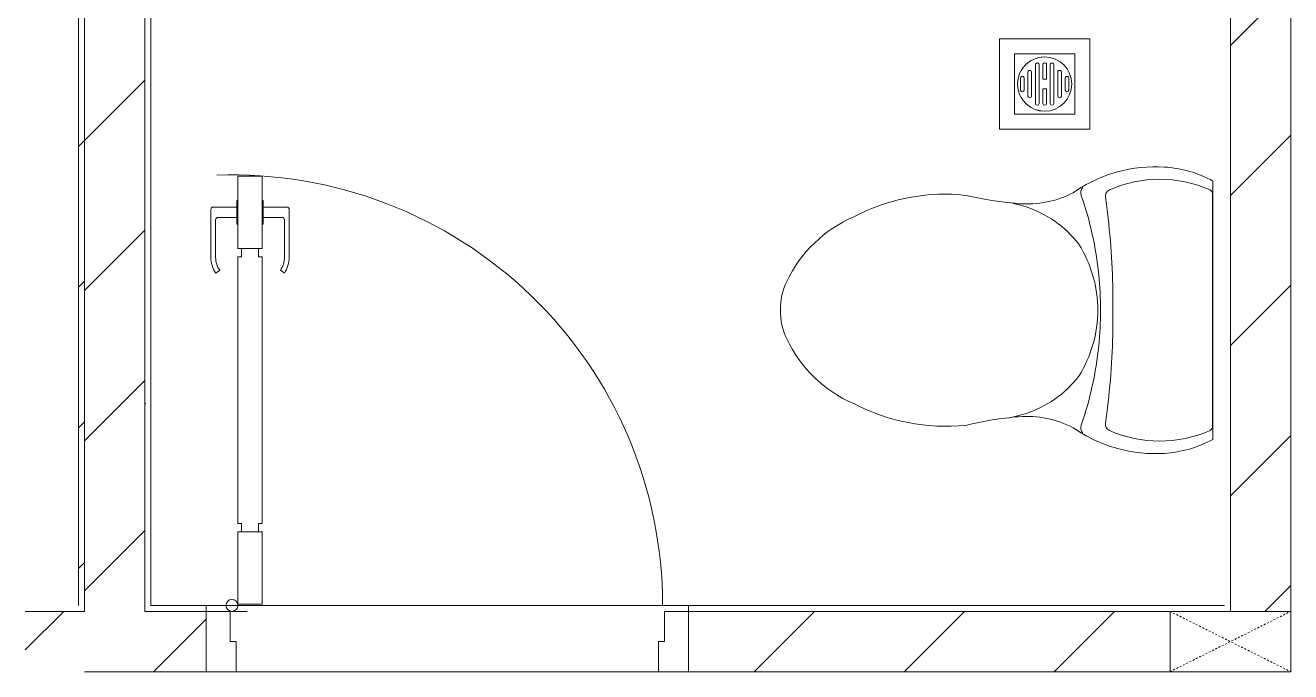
# Model space of a CAD drawing. Header units: millimetres. Extents: x 5357 to 201988, y -16345 to 109895.
# Drawn here: x 55755 to 57853, y 28837 to 29909 of the extents above; entities that cross this region are included whole.
import ezdxf

# ---------------------------------------------------------------- set-up
doc = ezdxf.new("R2010")
doc.units = ezdxf.units.MM
doc.linetypes.add('Dash', pattern=[6, 3, -3])
for name, color, linetype, lineweight in [('0-1', 7, 'Continuous', 5), ('A-DETL-GENF-1', 53, 'Continuous', 9), ('A-DOOR-1', 53, 'Continuous', 9), ('A-FLOR-1', 10, 'Continuous', 9), ('A-WALL-1', 9, 'Continuous', 18), ('A-WALL-2', 53, 'Continuous', 9), ('A-WALL-PATT-1', 10, 'Continuous', 9), ('A-WALL-PATT-2', 53, 'Continuous', 9), ('I-WALL-1', 9, 'Continuous', 18), ('I-WALL-2', 53, 'Continuous', 9), ('M-EQPM-1', 53, 'Continuous', 9), ('P-SANR-FIXT-1', 53, 'Continuous', 9), ('S-COLS-2', 9, 'Continuous', 18), ('S-COLS-4', 53, 'Continuous', 9), ('S-COLS-HDLN-1', 53, 'Dash', 9)]:
    doc.layers.add(name, color=color, linetype=linetype, lineweight=lineweight)
pattern_1 = [(45, (0, 0), (-124.4507934888324, 124.4507934888324), [])]

# ---------------------------------------------------------------- blocks, each defined once
blk = doc.blocks.new('NCV_TKTC_KET CAU_rvt-1-TKCS_MB SÂN ĐƯỜNG NỘI BỘ')
at = {"layer": 'A-FLOR-1'}
for p, q in [((55852.57618104739, 28836.93603804858), (56054.18994023862, 28836.93603804858)), ((56054.18994023862, 28836.93603804858), (55852.57618104739, 28836.93603804858)), ((56054.18994023862, 28836.93603804858), (55852.57618104739, 28836.93603804858)), ((55852.57618104739, 28836.93603804858), (56054.18994023862, 28836.93603804858)), ((56054.18994023863, 28836.93603804858), (56104.18994023862, 28836.93603804858)), ((56104.18994023862, 28836.93603804858), (56054.18994023863, 28836.93603804858)), ((56104.18994023862, 28836.93603804858), (56054.18994023863, 28836.93603804858)), ((56054.18994023863, 28836.93603804858), (56104.18994023862, 28836.93603804858)), ((56104.18994023862, 28836.93603804858), (56804.18994023862, 28836.93603804858)), ((56804.18994023862, 28836.93603804858), (56104.18994023862, 28836.93603804858)), ((56804.18994023862, 28836.93603804858), (56104.18994023862, 28836.93603804858)), ((56104.18994023862, 28836.93603804858), (56804.18994023862, 28836.93603804858)), ((56804.18994023862, 28836.93603804858), (56854.18994023862, 28836.93603804858)), ((56854.18994023862, 28836.93603804858), (56804.18994023862, 28836.93603804858)), ((56854.18994023862, 28836.93603804858), (56804.18994023862, 28836.93603804858)), ((56804.18994023862, 28836.93603804858), (56854.18994023862, 28836.93603804858)), ((56854.18994023863, 28836.93603804858), (57652.56428701623, 28836.93603804858)), ((57652.56428701623, 28836.93603804858), (56854.18994023863, 28836.93603804858)), ((57652.56428701623, 28836.93603804858), (56854.18994023863, 28836.93603804858)), ((56854.18994023863, 28836.93603804858), (57652.56428701623, 28836.93603804858)), ((57652.56428701634, 28836.93603804858), (57852.56428701615, 28836.93603804858)), ((57852.56428701615, 28836.93603804858), (57652.56428701635, 28836.93603804858)), ((57852.56428701615, 28836.93603804858), (57652.56428701635, 28836.93603804858)), ((57652.56428701634, 28836.93603804858), (57852.56428701615, 28836.93603804858))]:
    blk.add_line(p, q, dxfattribs=at)
blk = doc.blocks.new('DOOR_CW_01 CANH MO-PANEL KINH - DIG_02-800x2200-CỬA NHÔM KÍNH-400864-TKCS_MB SÂN ĐƯỜNG NỘI BỘ')
at = {"layer": 'A-DETL-GENF-1'}
for p, q in [((-347.0000000000105, 772.0000000009796), (-307.0000000000054, 772.0000000009796)), ((-347.0000000000107, 652.000000000982), (-347.0000000000105, 772.0000000009798)), ((-307.0000000000054, 772.0000000009796), (-307.0000000000056, 652.0000000009819)), ((-392.0000000000061, 637.0000000009805), (-392.0000000000057, 716.4987005529379)), ((-349.0000000000061, 720.4987005529379), (-388.0000000000058, 720.4987005529379)), ((-349.000000000006, 731.7683564461059), (-347.0000000000059, 731.7683564461059)), ((-349.0000000000062, 692.2316435558546), (-349.0000000000061, 731.768356446106)), ((-347.0000000000062, 692.2316435558546), (-347.000000000006, 731.768356446106)), ((-307.0000000000101, 692.2316435558546), (-307.0000000000101, 731.768356446106)), ((-305.0000000000101, 731.7683564461059), (-307.0000000000101, 731.7683564461059)), ((-305.0000000000101, 692.2316435558546), (-305.0000000000101, 731.768356446106)), ((-305.0000000000101, 720.4987005529376), (-266.0000000000103, 720.4987005529376)), ((-262.0000000000102, 637.0000000009803), (-262.0000000000103, 716.4987005529377)), ((-384.0000000000059, 699.5012994490228), (-384.000000000006, 637.0000000009803)), ((-349.0000000000061, 703.5012994490227), (-380.0000000000059, 703.5012994490227)), ((-305.00000000001, 703.5012994490227), (-274.0000000000102, 703.5012994490227)), ((-270.0000000000102, 699.5012994490226), (-270.0000000000103, 637.00000000098)), ((-347.0000000000062, 692.2316435558545), (-349.0000000000062, 692.2316435558545)), ((-307.0000000000101, 692.2316435558545), (-305.0000000000101, 692.2316435558545)), ((-307.0000000000056, 652.000000000982), (-347.0000000000107, 652.000000000982)), ((-313.0000000000056, 652.000000000982), (-341.0000000000107, 652.000000000982)), ((-341.0000000000107, 652.000000000982), (-341.0000000000107, 638.0000000009803)), ((-313.0000000000056, 638.0000000009801), (-313.0000000000056, 652.0000000009818)), ((-347.0000000000107, 638.0000000009801), (-341.0000000000107, 638.0000000009801)), ((-347.0000000000107, 638.0000000009801), (-347.0000000000114, 196.0000000009743)), ((-307.0000000000056, 638.0000000009801), (-313.0000000000056, 638.0000000009801)), ((-307.0000000000063, 196.0000000009743), (-307.0000000000056, 638.0000000009801)), ((-383.861841993011, 611.1890603651834), (-377.3086256386989, 615.7776718559918)), ((-270.1381580070056, 611.1890603651833), (-276.6913743613176, 615.7776718559917)), ((-347.0000000000114, 196.0000000009744), (-341.0000000000114, 196.0000000009744)), ((-341.0000000000114, 196.0000000009744), (-341.0000000000114, 182.0000000009743)), ((-307.0000000000063, 196.0000000009743), (-313.0000000000063, 196.0000000009743)), ((-313.0000000000063, 182.0000000009743), (-313.0000000000063, 196.0000000009744)), ((-307.0000000000055, 182.0000000009742), (-347.0000000000103, 182.0000000009743)), ((-347.0000000000102, 182.0000000009743), (-347.0000000000105, 62.00000000097534)), ((-341.0000000000114, 182.0000000009743), (-313.0000000000063, 182.0000000009742)), ((-307.0000000000057, 62.00000000097528), (-307.0000000000055, 182.0000000009742)), ((-347.0000000000105, 62.00000000097534), (-307.0000000000057, 62.00000000097528))]:
    blk.add_line(p, q, dxfattribs=at)
blk.add_circle((-357.0000000000076, 60.00000000097616), 10, dxfattribs=at)
for centre, radius, start, end in [((-357.0000000000076, 60.00000000097616), 714.0000000000007, 359.9999999999996, 92), ((-388.0000000000057, 716.498700552938), 3.999999999999943, 90, 180), ((-266.0000000000103, 716.4987005529377), 4, 0, 90), ((-380.0000000000059, 699.5012994490231), 4, 90, 180), ((-274.0000000000103, 699.5012994490226), 4, 0, 90), ((-347.0000000000063, 637.0000000009803), 45.00000000000002, 179.9999999999997, 214.9999999999997), ((-347.0000000000063, 637.0000000009803), 36.99999999999984, 179.9999999999999, 214.9999999999999), ((-307.0000000000101, 637.0000000009803), 36.99999999999977, 324.9999999999997, 0), ((-307.0000000000101, 637.0000000009803), 44.99999999999989, 324.9999999999997, 1.447505775030507e-13)]:
    blk.add_arc(centre, radius, start, end, dxfattribs=at)
at = {"layer": 'A-DOOR-1'}
for p, q in [((-360.0000000000086, 50.00000000097387), (-400.000000000008, 50.000000000974)), ((-400.000000000008, 50.000000000974), (-400.0000000000083, -49.99999999999871)), ((-360.0000000000089, 9.672203038491034e-10), (-360.0000000000086, 50.00000000097387)), ((-357.0000000000089, 50.00000000098048), (-332.0000000000089, 50.00000000098048)), ((399.9999999999917, 50.00000000097142), (359.9999999999909, 50.00000000097155)), ((359.9999999999909, 50.00000000097155), (359.9999999999908, 9.650038101938207e-10)), ((399.9999999999914, -50.00000000000129), (399.9999999999917, 50.00000000097142)), ((-350.0000000000079, 9.671925741786918e-10), (-360.0000000000089, 9.672203038491034e-10)), ((-350.000000000008, -49.99999999904497), (-350.0000000000079, 9.671949241507605e-10)), ((359.9999999999908, 9.650038101938207e-10), (349.9999999999898, 9.650376497916114e-10)), ((349.9999999999898, 9.650376497916114e-10), (349.9999999999897, -49.99999999904722)), ((-400.0000000000083, -49.99999999999871), (-350.000000000008, -49.99999999904497)), ((349.9999999999897, -49.99999999904722), (399.9999999999914, -50.00000000000129))]:
    blk.add_line(p, q, dxfattribs=at)
blk = doc.blocks.new('TOILET - TOILET-400871-TKCS_MB SÂN ĐƯỜNG NỘI BỘ')
at = {"layer": 'P-SANR-FIXT-1'}
for p, q in [((-171.7035516261501, 330.2570353388664), (-178.5826640776578, 355.4610644590122)), ((171.7035516262215, 330.2570353388655), (178.5826640777298, 355.4610644590144)), ((214.1995318668313, 19.05000000000122), (-214.1995318667546, 19.04999999999851)), ((193.97078499803, 19.91553583143607), (-193.9707849979227, 19.91553583143236))]:
    blk.add_line(p, q, dxfattribs=at)
for centre, radius, start, end in [((3.411031457289937e-11, 624.4228520098749), 111.7023465450976, 64.77183134956908, 115.2281686504348), ((45.14871311199176, 528.5992639728623), 217.629521150828, 115.228168650434, 156.7783610856926), ((-45.14871311192206, 528.5992639728618), 217.6295211508283, 23.22163891431097, 64.77183134956874), ((137.1458721769089, 461.1864712179135), 329.7550814439056, 152.3122262710637, 185.651280103985), ((-137.1458721768386, 461.1864712179119), 329.7550814439059, 356.3165378644068, 27.6877737289387), ((-719.24604541987, 297.5343536763932), 544.2841245188786, 4.54410925827962, 13.94637945118881), ((-1948.348746160097, 805.1146347579743), 2171.196004482317, 349.10509292566, 350.3190189572817), ((719.2460454198704, 297.5343536764119), 544.284124518806, 169.7120559414766, 175.4558907417203), ((-343.4828822549819, 327.3986474169055), 167.3360765967514, 332.6200335685311, 4.544109258278571), ((343.4828822550533, 327.3986474169097), 167.3360765967504, 175.4558907417198, 207.3799664314676), ((-0.3874102947869895, 383.9560718636442), 179.5349737637684, 197.4035971626844, 232.5964028373083), ((0.3874102948585643, 383.9560718636442), 179.5349737637686, 307.4035971626909, 342.5964028373149), ((-4.003353977857214, 115.7119893735312), 233.6470971093106, 144.7853405497496, 164.7039396458492), ((-194.9505441312366, 224.1118388292315), 13.81066364226807, 71.00733368963076, 129.3276317877023), ((0.5529167513281621, 792.1312904916649), 586.9119850767163, 251.0073336896479, 264.1678462024061), ((3.571972249606972e-11, 415.9841640074298), 206.1039568836559, 237.9268332929553, 269.9999999999995), ((3.544900571374513e-11, 415.9841640074298), 206.1039568836559, 270.0000000000002, 302.0731667070439), ((-0.5529167512617627, 792.1312904916649), 586.9119850767158, 275.8321537975865, 288.9926663103525), ((194.9505441313103, 224.111838829234), 13.81066364226808, 50.67236821229329, 108.9926663103525), ((4.003353977931188, 115.7119893735311), 233.6470971093119, 15.2960603541533, 35.21465945025245), ((-9.838022255078874, 107.1523688825703), 207.3032811351502, 156.2861880749646, 203.7138119250351), ((-189.0800195427674, 185.5076524089137), 11.68855928237306, 82.42119755242821, 154.5895161771298), ((178.9093763268637, 2951.264857805509), 2778.442103370485, 262.4211975524292, 262.7648564837138), ((-14.30394237479296, 1400.385881402284), 1215.583629418794, 262.5930270180717, 269.6026276339267), ((3.282794167370461e-11, 786.7181433958776), 581.470672880702, 264.1678462024061, 275.8321537975865), ((14.30394237485165, 1400.385881402284), 1215.583629418795, 270.3973723660714, 277.406972981927), ((-178.9093763268247, 2951.264857805507), 2778.442103370487, 277.2351435162877, 277.5788024475705), ((189.0800195428416, 185.5076524089161), 11.68855928237307, 25.41048382287181, 97.5788024476582), ((9.838022255153959, 107.1523688825704), 207.3032811351502, 336.2861880749653, 23.71381192503745), ((1.853693360708327, 114.1101153993178), 239.7192469555727, 164.7039396458493, 183.548657777231), ((4.388159971324968e-11, 3462.789958907384), 3278.037309305237, 269.6026276339267, 270.3973723660716), ((-1.853693360632019, 114.1101153993178), 239.7192469555715, 356.4513422227707, 15.29606035415335), ((-46.13760999738189, 111.133930885133), 191.6357479952152, 183.5486577772312, 208.7190699584603), ((46.13760999745864, 111.1339308851331), 191.6357479952132, 331.2809300415406, 356.451342222771), ((-193.7090153667803, 26.38577465451942), 6.475531929314479, 203.7138119250353, 267.6832199871828), ((193.7090153668564, 26.38577465452188), 6.47553192931448, 272.3167800130918, 336.2861880749766)]:
    blk.add_arc(centre, radius, start, end, dxfattribs=at)
blk = doc.blocks.new('THU NUOC - THU NUOC-V103-TKCS_MB SÂN ĐƯỜNG NỘI BỘ')
at = {"layer": 'M-EQPM-1'}
for p, q in [((-66.26686426149621, -70.57759500340016), (-66.2668642614962, 79.42240499659985)), ((-66.2668642614962, 79.42240499659985), (83.7331357385038, 79.42240499659985)), ((83.7331357385038, 79.42240499659985), (83.73313573850379, -70.57759500340018)), ((58.73313573849118, 54.42240499659989), (-41.26686426150863, 54.42240499659989)), ((-41.26686426150863, 54.42240499659989), (-41.26686426150864, -45.57759500340042)), ((-1.076682540792887, 44.4798836373325), (18.54295401777546, 44.47988363733251)), ((58.73313573849118, -45.57759500340042), (58.73313573849118, 54.42240499659989)), ((-11.0263537124436, 32.10154779718071), (28.49262518942623, 32.10154779718074)), ((28.49262518942617, 26.10154779718043), (-11.02635371244366, 26.10154779718074)), ((18.54295401777542, 38.47988363733249), (-1.076682540792921, 38.47988363733264)), ((-23.34306327274206, 19.64878593012677), (40.86986895846923, 19.64878593012677)), ((40.86986895846923, 13.64878593012677), (-23.34306327274207, 13.64878593012677)), ((-23.3430632727672, 7.196024063072747), (0.7331357384912749, 7.196024063072747)), ((0.7331357384912665, 1.196024063072746), (-23.34306327276718, 1.196024063072746)), ((0.7331357384912749, 7.196024063072747), (0.7331357384912665, 1.196024063072746)), ((16.73313573849129, 1.196024063072746), (16.73313573849128, 7.196024063072747)), ((16.73313573849127, 7.196024063072747), (40.86986895844411, 7.196024063072747)), ((40.86986895844411, 1.196024063072746), (16.73313573849129, 1.196024063072746)), ((-23.34306327274207, -4.803975936927252), (40.86986895846923, -4.803975936927253)), ((40.86986895846923, -10.80397593692725), (-23.34306327274206, -10.80397593692725)), ((-11.02635371244367, -17.25673780398123), (28.49262518942617, -17.25673780398092)), ((28.49262518942623, -23.25673780398123), (-11.0263537124436, -23.2567378039812)), ((-1.076682540792921, -29.63507364413313), (18.54295401777542, -29.63507364413298)), ((18.54295401777546, -35.63507364413299), (-1.076682540792887, -35.63507364413298)), ((-41.26686426150864, -45.57759500340042), (58.73313573849117, -45.57759500340042)), ((83.73313573850379, -70.57759500340018), (-66.26686426149621, -70.57759500340018))]:
    blk.add_line(p, q, dxfattribs=at)
for centre, radius, start, end in [((8.733135738478751, 4.422404996599722), 44.99999999999996, 7.824164516400251e-13, 180.0000000000002), ((8.733135738478751, 4.422404996599722), 45.00000000000003, 359.9999999999996, 179.9999999999998), ((-1.076682540792885, 41.47988363733249), 3, 90.00000000000044, 269.9999999999991), ((18.54295401777544, 41.47988363733249), 3.000000000000009, 269.9999999999996, 90.00000000000007), ((-11.02635371244363, 29.10154779718074), 3.000000000000001, 90.00000000000041, 269.9999999999992), ((28.49262518942619, 29.10154779718074), 3.000000000000002, 269.9999999999996, 90.00000000000006), ((8.733135738478751, 4.422404996599722), 44.99999999999996, 180.000000000001, 4.071109992273301e-13), ((8.733135738478751, 4.422404996599722), 45.00000000000004, 179.9999999999998, 359.9999999999989), ((-23.34306327274206, 16.64878593012677), 3.000000000000002, 90.00000000000074, 269.9999999999997), ((-23.34306327276718, 4.196024063072747), 3.000000000000003, 90.00000000000081, 269.9999999999997), ((40.86986895846923, 16.64878593012677), 3.000000000000009, 270.0000000000004, 90.00000000000077), ((40.86986895844411, 4.196024063072747), 3.00000000000001, 270, 90.00000000000038), ((-23.34306327274206, -7.803975936927253), 3, 90.00000000000074, 269.9999999999997), ((-11.02635371244363, -20.25673780398123), 3.000000000000002, 90.00000000000121, 269.9999999999999), ((28.49262518942619, -20.25673780398123), 3.000000000000001, 270.0000000000009, 90.00000000000124), ((40.86986895846923, -7.803975936927253), 3.00000000000001, 270.0000000000002, 90.00000000000037), ((-1.076682540792885, -32.63507364413298), 3, 90.00000000000124, 269.9999999999999), ((18.54295401777544, -32.63507364413298), 3.000000000000005, 270.0000000000009, 90.00000000000125)]:
    blk.add_arc(centre, radius, start, end, dxfattribs=at)
blk = doc.blocks.new('G1_SOF - BO TRU - 100x200-V106-TKCS_MB SÂN ĐƯỜNG NỘI BỘ')
at = {"layer": 'S-COLS-2'}
for p, q in [((49.99999999999984, 100), (-50.00000000000015, 100)), ((-50.00000000000015, 100), (-50.00000000000015, -99.99999999999994)), ((49.99999999999984, -99.99999999999994), (49.99999999999984, 100)), ((-50.00000000000015, -99.99999999999994), (49.99999999999984, -99.99999999999994))]:
    blk.add_line(p, q, dxfattribs=at)
at = {"layer": 'S-COLS-HDLN-1'}
for p, q in [((49.99999999999986, 99.99999999999996), (-49.99999999999925, -100.0000000000009)), ((-50.00000000000006, 99.99999999999889), (50.00000000000053, -100.0000000000001))]:
    blk.add_line(p, q, dxfattribs=at)
blk = doc.blocks.new('NCV_TKTC_TANG 1_rvt-1-TKCS_MB SÂN ĐƯỜNG NỘI BỘ')
at = {"layer": 'A-WALL-PATT-1'}
h = blk.add_hatch(dxfattribs=at)
h.set_pattern_fill('FP_1', color=256, style=0, pattern_type=2)
h.set_pattern_definition(pattern_1)
h.paths.add_polyline_path([(57752.56428701643, 28936.9360380437), (57852.56428701641, 28936.93603804493), (57852.56428701641, 31236.93603804465), (57752.56428701641, 31236.93603804465), (57752.56428701643, 29022.92841619017)])
h.paths.add_polyline_path([(57757.32619177805, 31336.93603804265), (57852.56428701641, 31336.93603804265), (57852.56428701641, 33336.93603804685), (57752.56428701642, 33335.41887005042), (57752.56428701641, 31336.93603804265)])
h = blk.add_hatch(dxfattribs=at)
h.set_pattern_fill('FP_1', color=256, style=0, pattern_type=2)
h.set_pattern_definition(pattern_1)
h.paths.add_polyline_path([(55857.2310324377, 28936.93603804515), (55952.5642870164, 28936.93603804515), (55952.56428701638, 30886.93603804538), (55852.56428701642, 30886.93603804502), (55852.57618104744, 28936.93603804515), (55856.74532425342, 28936.93603804515)])
h = blk.add_hatch(dxfattribs=at)
h.set_pattern_fill('FP_3', color=256, style=0, pattern_type=2)
h.set_pattern_definition([(0, (0, 0), (894.08, 223.52), [73.762, -596.798, 73.762, -596.798, -3576.32]), (0, (0, 0), (894.08, 223.52), [-1341.12, 73.762, -1267.358, 73.762, -596.798, -1564.64]), (0, (0, 0), (894.08, 223.52), [-3352.8, 73.762, -373.278, 73.762, -1043.838]), (120, (335.28, 111.76), (-640.6139982538975, 662.535993015591), [73.76199999999999, -596.7979999999999, 73.76199999999999, -4173.117999999999]), (120, (335.28, 111.76), (-640.6139982538975, 662.535993015591), [-744.3219999999999, -596.7979999999999, 73.76199999999999, -1267.358, -2235.199999999999]), (120, (335.28, 111.76), (-640.6139982538975, 662.535993015591), [-2682.239999999999, 73.76199999999999, -596.7979999999999, 73.76199999999999, -1490.878]), (120, (335.28, 111.76), (-640.6139982538975, 662.535993015591), [-3426.561999999999, -373.278, 73.76199999999999, -1043.838]), (240, (447.04, 558.8), (-253.4660017461021, -886.055993015591), [73.762, -596.798, 73.762, -4173.117999999999]), (240, (447.04, 558.8), (-253.4660017461021, -886.055993015591), [-744.322, -596.798, 73.762, -1267.358, -2235.2]), (240, (447.04, 558.8), (-253.4660017461021, -886.055993015591), [-2682.24, 73.762, -596.798, 73.762, -1490.878]), (240, (447.04, 558.8), (-253.4660017461021, -886.055993015591), [-3426.562, -373.278, 73.762, -1043.838])])
h.paths.add_polyline_path([(55962.56428701638, 28936.93603804515), (55962.56428701638, 30886.50921567002), (55952.56648713176, 30886.50921567002), (55952.63561799416, 28936.93603804515)])
h = blk.add_hatch(dxfattribs=at)
h.set_pattern_fill('FP_1', color=256, style=0, pattern_type=2)
h.set_pattern_definition(pattern_1)
h.paths.add_polyline_path([(52862.56428701633, 28836.93603804755), (54352.56428701649, 28836.93603804755), (54352.56428701649, 28936.93603804515), (52852.56428701629, 28936.93603804515), (52852.56428701631, 28836.93603804755)])
h.paths.add_polyline_path([(54552.5642870164, 28836.93603804755), (54854.58994023868, 28836.93603804755), (54854.58994023868, 28936.93603804515), (54552.5642870164, 28936.93603804515), (54552.5642870164, 28861.81007262433)])
h.paths.add_polyline_path([(56854.18994023869, 28836.9360380486), (57652.56428701641, 28836.9360380486), (57652.56428701641, 28936.93603804366), (56854.18994023869, 28936.93603804366), (56854.18994023869, 28886.93603804601)])
h.paths.add_polyline_path([(55952.5642870164, 28836.9360380486), (56054.18994023507, 28836.9360380486), (56054.18994023869, 28936.93603804515), (55754.58994023867, 28936.93603804515), (55754.58994023867, 28836.9360380486), (55852.57618104744, 28836.9360380486)])
at = {"layer": 'A-WALL-PATT-2'}
h = blk.add_hatch(dxfattribs=at)
h.set_pattern_fill('FP_2', color=256, style=0, pattern_type=2)
h.set_pattern_definition([(45, (0, 0), (-116.6726188957803, 116.6726188957803), [])])
h.paths.add_polyline_path([(55852.56428701642, 28936.93603804515), (55852.56428701642, 32436.93603804479), (55842.5642870164, 32436.93603804479), (55842.5642870164, 28936.93603804515)])
h.paths.add_polyline_path([(55842.56428701648, 33236.93603804478), (55852.56428701642, 33236.93603804478), (55852.56428701642, 33336.93603804685), (55842.56428701648, 33336.93603804685), (55842.56428701648, 33244.93603804451)])
at = {"layer": 'A-WALL-1'}
for p, q in [((57752.5642870162, 31236.93603804499), (57752.56428701616, 28936.93603804499)), ((57852.56428701616, 28936.9360380449), (57852.5642870162, 31236.93603804488)), ((55852.56428701626, 30886.936038045), (55852.56428701628, 28936.93603804502)), ((55952.56428701628, 28936.93603804502), (55952.56428701626, 30886.936038045)), ((55852.56428701628, 28936.93603804502), (55842.56428701635, 28936.93603804502)), ((55962.56428701632, 28936.93603804502), (55952.56428701628, 28936.93603804502))]:
    blk.add_line(p, q, dxfattribs=at)
at = {"layer": 'A-WALL-2'}
for p, q in [((55842.56428701635, 28936.93603804502), (55754.58994023863, 28936.93603804502)), ((56054.18994023863, 28936.93603804502), (55962.56428701632, 28936.93603804502)), ((55962.56428701631, 28936.93603804682), (56054.18994023863, 28936.93603804682)), ((57652.56428701623, 28936.93603804499), (56854.18994023863, 28936.93603804501)), ((56854.18994023863, 28936.93603804681), (57652.56428701623, 28936.93603804679))]:
    blk.add_line(p, q, dxfattribs=at)
at = {"layer": 'I-WALL-1'}
for p, q in [((55842.56428701642, 32436.93603804476), (55842.56428701635, 28946.93603804682)), ((55852.56428701635, 28936.93603804682), (55852.56428701639, 31336.93603804499)), ((57852.56428701632, 31236.93603804489), (57852.56428701628, 28936.93603804489)), ((55952.56428701635, 30886.93603804535), (55952.56428701631, 28936.93603804682)), ((55962.56428701631, 28946.93603804682), (55962.56428701636, 30876.93603804535)), ((55842.56428701635, 28936.93603804682), (55852.56428701635, 28936.93603804682)), ((55952.56428701631, 28936.93603804682), (55962.56428701631, 28936.93603804682)), ((56054.18994023863, 28946.93603804682), (55962.56428701632, 28946.93603804682)), ((56054.18994023863, 28936.93603804682), (56054.18994023863, 28946.93603804682)), ((57742.56428701635, 28946.9360380468), (56854.18994023863, 28946.93603804681)), ((56854.18994023863, 28946.93603804681), (56854.18994023863, 28936.93603804681)), ((57752.56428701635, 28936.93603804679), (57752.56428701635, 28946.9360380468))]:
    blk.add_line(p, q, dxfattribs=at)
at = {"layer": 'I-WALL-2'}
blk.add_line((56054.18994023863, 28946.93603804682), (56854.18994023863, 28946.93603804681), dxfattribs=at)
at = {"layer": 'A-DOOR-1'}
blk.add_blockref('DOOR_CW_01 CANH MO-PANEL KINH - DIG_02-800x2200-CỬA NHÔM KÍNH-400864-TKCS_MB SÂN ĐƯỜNG NỘI BỘ', (56454.18994023863, 28886.93603804501), dxfattribs=at)
at = {"layer": 'M-EQPM-1', "rotation": 89.99999999999974}
blk.add_blockref('THU NUOC - THU NUOC-V103-TKCS_MB SÂN ĐƯỜNG NỘI BỘ', (57449.05106163576, 29802.77607994508), dxfattribs=at)
at = {"layer": 'P-SANR-FIXT-1', "rotation": 90.00000000000034}
blk.add_blockref('TOILET - TOILET-400871-TKCS_MB SÂN ĐƯỜNG NỘI BỘ', (57742.56428701635, 29436.50921567005), dxfattribs=at)
at = {"layer": 'S-COLS-4', "rotation": 89.99999999999945}
blk.add_blockref('G1_SOF - BO TRU - 100x200-V106-TKCS_MB SÂN ĐƯỜNG NỘI BỘ', (57752.56428701635, 28886.93603804489), dxfattribs=at)

msp = doc.modelspace()

# ---------------------------------------------------------------- block references
at = {"layer": '0-1'}
for name in ['NCV_TKTC_KET CAU_rvt-1-TKCS_MB SÂN ĐƯỜNG NỘI BỘ', 'NCV_TKTC_TANG 1_rvt-1-TKCS_MB SÂN ĐƯỜNG NỘI BỘ']:
    msp.add_blockref(name, (0, 0), dxfattribs=at)

doc.saveas('drawing.dxf')
